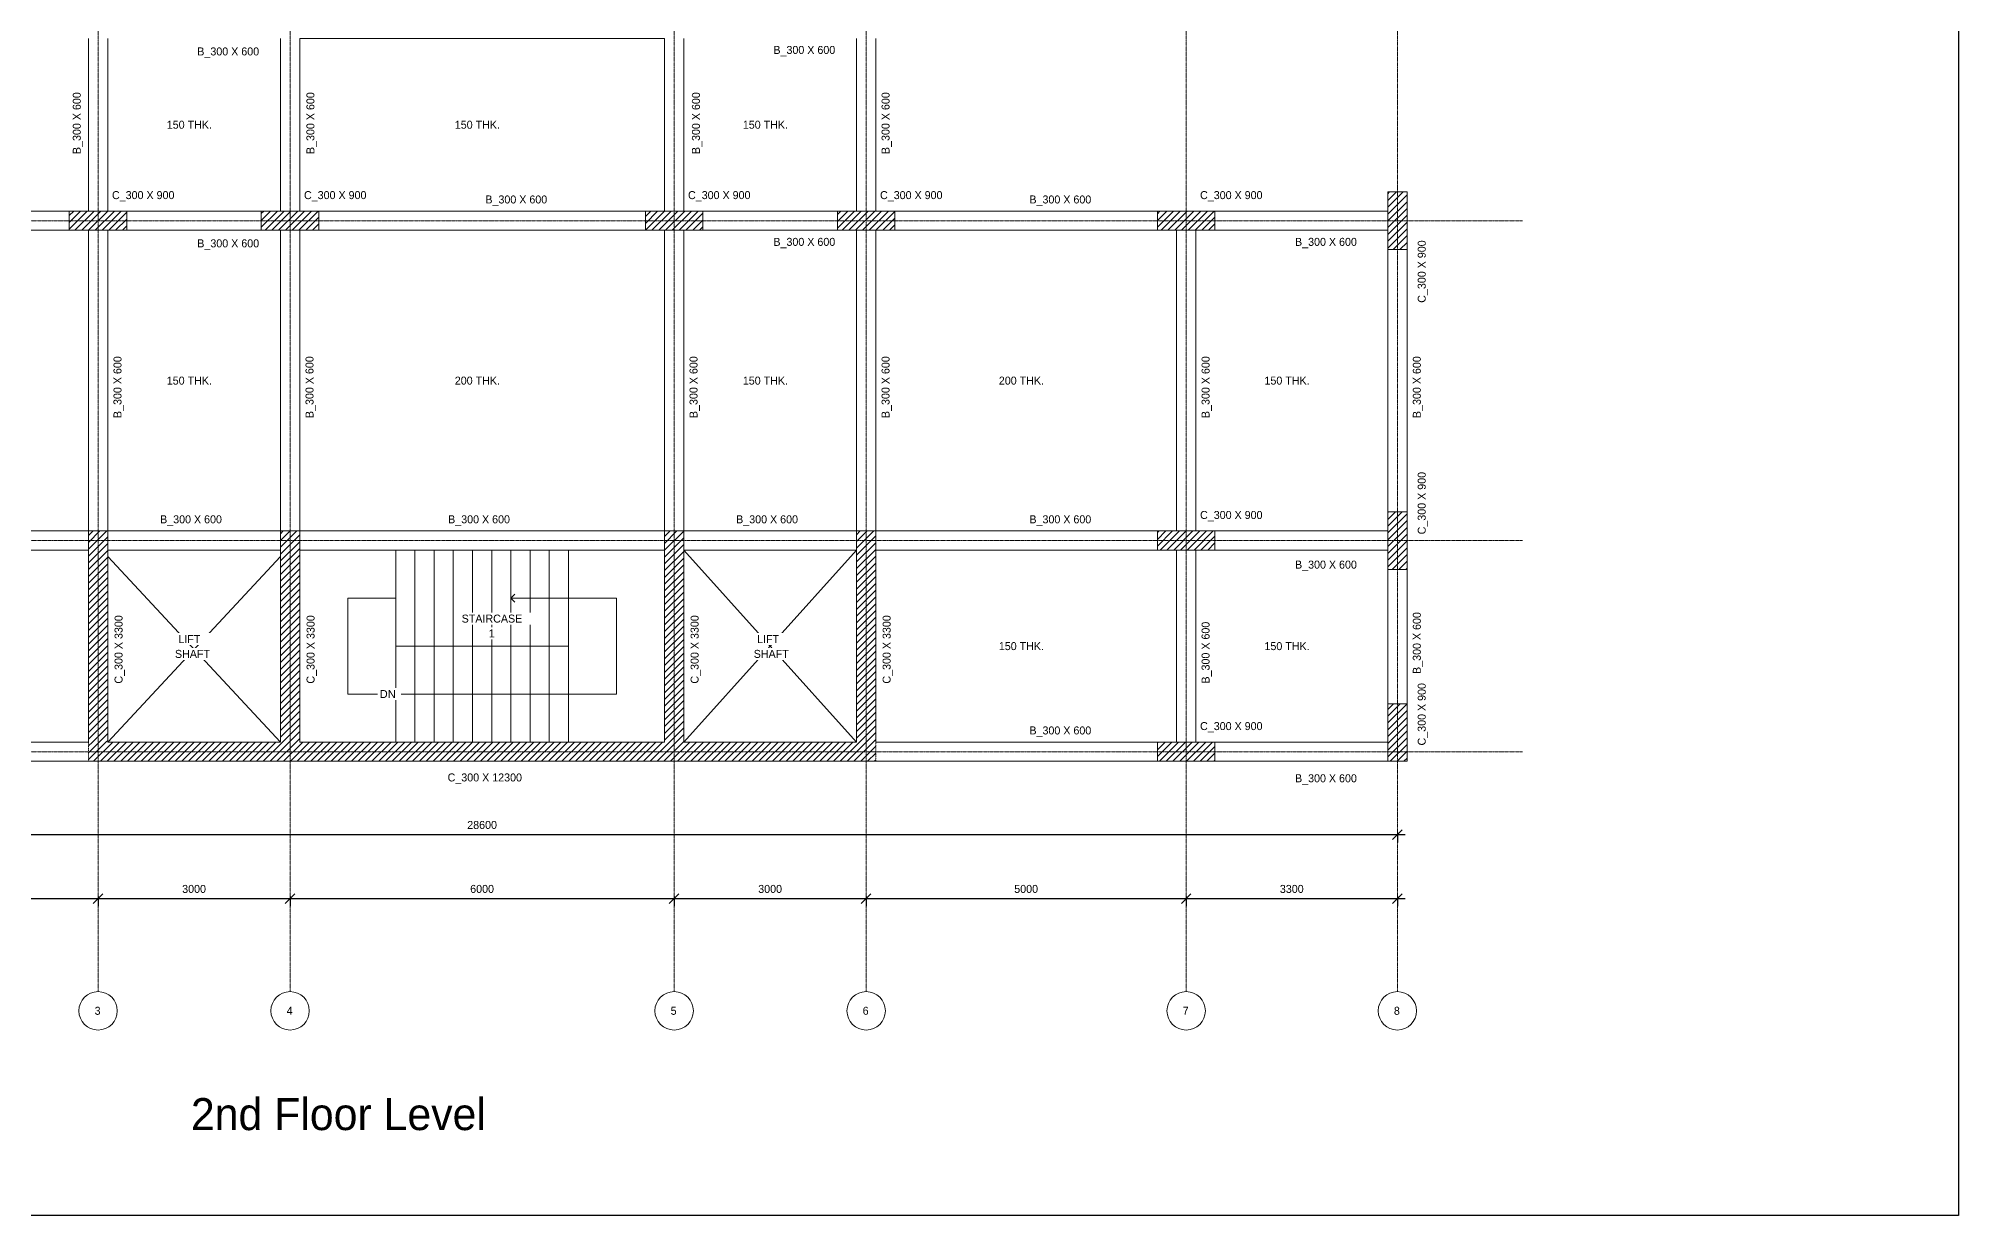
# Model space of a CAD drawing. Header units: millimetres. Extents: x -12446 to 395154, y -7552 to 35181.
# Drawn here: x 176676 to 206676, y -7552 to 10850 of the extents above; entities that cross this region are included whole.
import ezdxf

# ---------------------------------------------------------------- set-up
doc = ezdxf.new("R2010")
doc.units = ezdxf.units.MM
doc.header["$PDMODE"] = 35
for name, pattern in [('Dash', [6.35, 3.175, -3.175]), ('Grid Line', [22.225, 12.7, -3.175, 3.175, -3.175]), ('Overhead', [3.96875, 2.38125, -1.5875])]:
    doc.linetypes.add(name, pattern=pattern)
for name, color, linetype, lineweight in [('A-ANNO-DIMS', 211, 'Continuous', 9), ('A-CUTOUT', 12, 'Continuous', 18), ('A-FLOR', 192, 'Continuous', 18), ('A-FLOR-IDEN', 11, 'Continuous', 9), ('Boundary', 40, 'Continuous', 30), ('G-ANNO-TEXT', 231, 'Continuous', 9), ('S-BEAM', 12, 'Continuous', 18), ('S-BEAM-HDLN', 1, 'Dash', 18), ('S-BEAM-IDEN', 2, 'Continuous', 9), ('S-COLS', 52, 'Continuous', 18), ('S-COLS-IDEN', 171, 'Continuous', 9), ('S-GRID', 1, 'Continuous', 9), ('S-GRID-IDEN', 1, 'Continuous', 9), ('S-STRS', 31, 'Continuous', 18), ('S-STRS-ANNO', 31, 'Continuous', 18), ('S-STRS-IDEN', 31, 'Continuous', 18)]:
    doc.layers.add(name, color=color, linetype=linetype, lineweight=lineweight)
doc.styles.add('Arial', font='arial.ttf', dxfattribs={"height": 125})
doc.styles.add('JetBrains Mono', font='JetBrainsMono-VariableFont_wght.ttf', dxfattribs={"height": 125})
doc.dimstyles.new('Diagonal_-_2_5mm_JetBrains_Mono', dxfattribs={"dimscale": 304.8, "dimtxt": 176.918969, "dimasz": 0.492126, "dimexe": 0.393701, "dimexo": 0.246063, "dimgap": 0.287073, "dimtad": 1, "dimdec": 0, "dimzin": 0, "dimdsep": 46, "dimtxsty": 'JetBrains Mono', "dimblk1": 'OBLIQUE', "dimblk2": 'OBLIQUE', "dimsah": 1, "dimcen": 0.09, "dimdle": 0.393701, "dimazin": 0, "dimtfac": 1, "dimtdec": 4, "dimtix": 1, "dimtmove": 0, "dimatfit": 3, "dimfxl": 1, "dimtvp": 1, "dimtfill": 1, "dimtolj": 1, "dimtzin": 0, "dimarcsym": 2})
pattern_1 = [(45, (169608.38, 0), (-53.033, 53.033), [])]

# ---------------------------------------------------------------- blocks, each defined once
blk = doc.blocks.new('Grid - M_Grid Head - Circle-24584-01 1st Floor Lvl_')
at = {"layer": 'S-GRID-IDEN'}
blk.add_circle((0, 0), 6, dxfattribs=at)
blk = doc.blocks.new('_Oblique')
at = {"color": 0, "linetype": 'ByBlock', "lineweight": -2}
blk.add_line((-0.5, -0.5), (0.5, 0.5), dxfattribs=at)
blk = doc.blocks.new('*D55')
at = {"layer": 'A-ANNO-DIMS', "color": 0, "lineweight": -2, "transparency": 16777216}
for p, q in [((172488, -2597), (177728, -2597)), ((172608, -2566), (172608, -2717)), ((177608, -2566), (177608, -2717))]:
    blk.add_line(p, q, dxfattribs=at)
at = {"layer": 'Defpoints', "color": 0, "transparency": 16777216}
for p in [(172608, -2491), (177608, -2491), (177608, -2597)]:
    blk.add_point(p, dxfattribs=at)
at = {"layer": 'A-ANNO-DIMS', "color": 0, "lineweight": -2, "transparency": 16777216, "xscale": 150, "yscale": 150, "zscale": 150, "rotation": 180}
blk.add_blockref('_Oblique', (172608, -2597), dxfattribs=at)
at = {"layer": 'A-ANNO-DIMS', "color": 0, "lineweight": -2, "transparency": 16777216, "xscale": 150, "yscale": 150, "zscale": 150}
blk.add_blockref('_Oblique', (177608, -2597), dxfattribs=at)
at = {"layer": 'A-ANNO-DIMS', "color": 0, "transparency": 16777216, "insert": (175108, -2446), "char_height": 125, "width": 496.29, "attachment_point": 5, "style": 'JetBrains Mono', "bg_fill": 3, "box_fill_scale": 1.1, "bg_fill_color": 9, "bg_fill_true_color": 13158600, "bg_fill_transparency": 0}
blk.add_mtext('\\A1;5000', dxfattribs=at)
blk = doc.blocks.new('*D56')
at = {"layer": 'A-ANNO-DIMS', "color": 0, "lineweight": -2, "transparency": 16777216}
for p, q in [((177488, -2597), (180728, -2597)), ((177608, -2566), (177608, -2717)), ((180608, -2566), (180608, -2717))]:
    blk.add_line(p, q, dxfattribs=at)
at = {"layer": 'Defpoints', "color": 0, "transparency": 16777216}
for p in [(177608, -2491), (180608, -2491), (180608, -2597)]:
    blk.add_point(p, dxfattribs=at)
at = {"layer": 'A-ANNO-DIMS', "color": 0, "lineweight": -2, "transparency": 16777216, "xscale": 150, "yscale": 150, "zscale": 150, "rotation": 180}
blk.add_blockref('_Oblique', (177608, -2597), dxfattribs=at)
at = {"layer": 'A-ANNO-DIMS', "color": 0, "lineweight": -2, "transparency": 16777216, "xscale": 150, "yscale": 150, "zscale": 150}
blk.add_blockref('_Oblique', (180608, -2597), dxfattribs=at)
at = {"layer": 'A-ANNO-DIMS', "color": 0, "transparency": 16777216, "insert": (179108, -2446), "char_height": 125, "width": 496.29, "attachment_point": 5, "style": 'JetBrains Mono', "bg_fill": 3, "box_fill_scale": 1.1, "bg_fill_color": 9, "bg_fill_true_color": 13158600, "bg_fill_transparency": 0}
blk.add_mtext('\\A1;3000', dxfattribs=at)
blk = doc.blocks.new('*D57')
at = {"layer": 'A-ANNO-DIMS', "color": 0, "lineweight": -2, "transparency": 16777216}
for p, q in [((180488, -2597), (186728, -2597)), ((180608, -2566), (180608, -2717)), ((186608, -2566), (186608, -2717))]:
    blk.add_line(p, q, dxfattribs=at)
at = {"layer": 'Defpoints', "color": 0, "transparency": 16777216}
for p in [(180608, -2491), (186608, -2491), (186608, -2597)]:
    blk.add_point(p, dxfattribs=at)
at = {"layer": 'A-ANNO-DIMS', "color": 0, "lineweight": -2, "transparency": 16777216, "xscale": 150, "yscale": 150, "zscale": 150, "rotation": 180}
blk.add_blockref('_Oblique', (180608, -2597), dxfattribs=at)
at = {"layer": 'A-ANNO-DIMS', "color": 0, "lineweight": -2, "transparency": 16777216, "xscale": 150, "yscale": 150, "zscale": 150}
blk.add_blockref('_Oblique', (186608, -2597), dxfattribs=at)
at = {"layer": 'A-ANNO-DIMS', "color": 0, "transparency": 16777216, "insert": (183608, -2446), "char_height": 125, "width": 496.29, "attachment_point": 5, "style": 'JetBrains Mono', "bg_fill": 3, "box_fill_scale": 1.1, "bg_fill_color": 9, "bg_fill_true_color": 13158600, "bg_fill_transparency": 0}
blk.add_mtext('\\A1;6000', dxfattribs=at)
blk = doc.blocks.new('*D58')
at = {"layer": 'A-ANNO-DIMS', "color": 0, "lineweight": -2, "transparency": 16777216}
for p, q in [((186488, -2597), (189728, -2597)), ((186608, -2566), (186608, -2717)), ((189608, -2566), (189608, -2717))]:
    blk.add_line(p, q, dxfattribs=at)
at = {"layer": 'Defpoints', "color": 0, "transparency": 16777216}
for p in [(186608, -2491), (189608, -2491), (189608, -2597)]:
    blk.add_point(p, dxfattribs=at)
at = {"layer": 'A-ANNO-DIMS', "color": 0, "lineweight": -2, "transparency": 16777216, "xscale": 150, "yscale": 150, "zscale": 150, "rotation": 180}
blk.add_blockref('_Oblique', (186608, -2597), dxfattribs=at)
at = {"layer": 'A-ANNO-DIMS', "color": 0, "lineweight": -2, "transparency": 16777216, "xscale": 150, "yscale": 150, "zscale": 150}
blk.add_blockref('_Oblique', (189608, -2597), dxfattribs=at)
at = {"layer": 'A-ANNO-DIMS', "color": 0, "transparency": 16777216, "insert": (188108, -2446), "char_height": 125, "width": 496.29, "attachment_point": 5, "style": 'JetBrains Mono', "bg_fill": 3, "box_fill_scale": 1.1, "bg_fill_color": 9, "bg_fill_true_color": 13158600, "bg_fill_transparency": 0}
blk.add_mtext('\\A1;3000', dxfattribs=at)
blk = doc.blocks.new('*D59')
at = {"layer": 'A-ANNO-DIMS', "color": 0, "lineweight": -2, "transparency": 16777216}
for p, q in [((189488, -2597), (194728, -2597)), ((189608, -2566), (189608, -2717)), ((194608, -2566), (194608, -2717))]:
    blk.add_line(p, q, dxfattribs=at)
at = {"layer": 'Defpoints', "color": 0, "transparency": 16777216}
for p in [(189608, -2491), (194608, -2491), (194608, -2597)]:
    blk.add_point(p, dxfattribs=at)
at = {"layer": 'A-ANNO-DIMS', "color": 0, "lineweight": -2, "transparency": 16777216, "xscale": 150, "yscale": 150, "zscale": 150, "rotation": 180}
blk.add_blockref('_Oblique', (189608, -2597), dxfattribs=at)
at = {"layer": 'A-ANNO-DIMS', "color": 0, "lineweight": -2, "transparency": 16777216, "xscale": 150, "yscale": 150, "zscale": 150}
blk.add_blockref('_Oblique', (194608, -2597), dxfattribs=at)
at = {"layer": 'A-ANNO-DIMS', "color": 0, "transparency": 16777216, "insert": (192108, -2446), "char_height": 125, "width": 496.29, "attachment_point": 5, "style": 'JetBrains Mono', "bg_fill": 3, "box_fill_scale": 1.1, "bg_fill_color": 9, "bg_fill_true_color": 13158600, "bg_fill_transparency": 0}
blk.add_mtext('\\A1;5000', dxfattribs=at)
blk = doc.blocks.new('*D60')
at = {"layer": 'A-ANNO-DIMS', "color": 0, "lineweight": -2, "transparency": 16777216}
for p, q in [((194488, -2597), (198028, -2597)), ((194608, -2566), (194608, -2717)), ((197908, -2566), (197908, -2717))]:
    blk.add_line(p, q, dxfattribs=at)
at = {"layer": 'Defpoints', "color": 0, "transparency": 16777216}
for p in [(194608, -2491), (197908, -2491), (197908, -2597)]:
    blk.add_point(p, dxfattribs=at)
at = {"layer": 'A-ANNO-DIMS', "color": 0, "lineweight": -2, "transparency": 16777216, "xscale": 150, "yscale": 150, "zscale": 150, "rotation": 180}
blk.add_blockref('_Oblique', (194608, -2597), dxfattribs=at)
at = {"layer": 'A-ANNO-DIMS', "color": 0, "lineweight": -2, "transparency": 16777216, "xscale": 150, "yscale": 150, "zscale": 150}
blk.add_blockref('_Oblique', (197908, -2597), dxfattribs=at)
at = {"layer": 'A-ANNO-DIMS', "color": 0, "transparency": 16777216, "insert": (196258, -2446), "char_height": 125, "width": 496.29, "attachment_point": 5, "style": 'JetBrains Mono', "bg_fill": 3, "box_fill_scale": 1.1, "bg_fill_color": 9, "bg_fill_true_color": 13158600, "bg_fill_transparency": 0}
blk.add_mtext('\\A1;3300', dxfattribs=at)
blk = doc.blocks.new('*D70')
at = {"layer": 'A-ANNO-DIMS', "color": 0, "lineweight": -2, "transparency": 16777216}
for p, q in [((169188, -1597), (198028, -1597)), ((169308, -1566), (169308, -1717)), ((197908, -1566), (197908, -1717))]:
    blk.add_line(p, q, dxfattribs=at)
at = {"layer": 'Defpoints', "color": 0, "transparency": 16777216}
for p in [(169308, -1491), (197908, -1491), (197908, -1597)]:
    blk.add_point(p, dxfattribs=at)
at = {"layer": 'A-ANNO-DIMS', "color": 0, "lineweight": -2, "transparency": 16777216, "xscale": 150, "yscale": 150, "zscale": 150, "rotation": 180}
blk.add_blockref('_Oblique', (169308, -1597), dxfattribs=at)
at = {"layer": 'A-ANNO-DIMS', "color": 0, "lineweight": -2, "transparency": 16777216, "xscale": 150, "yscale": 150, "zscale": 150}
blk.add_blockref('_Oblique', (197908, -1597), dxfattribs=at)
at = {"layer": 'A-ANNO-DIMS', "color": 0, "transparency": 16777216, "insert": (183608, -1446), "char_height": 125, "width": 620.37, "attachment_point": 5, "style": 'JetBrains Mono', "bg_fill": 3, "box_fill_scale": 1.1, "bg_fill_color": 9, "bg_fill_true_color": 13158600, "bg_fill_transparency": 0}
blk.add_mtext('\\A1;28600', dxfattribs=at)

msp = doc.modelspace()

# ---------------------------------------------------------------- hatches: boundary and pattern name
at = {"layer": 'S-COLS'}
h = msp.add_hatch(dxfattribs=at)
h.set_pattern_fill('FP_1', color=8, style=0, pattern_type=2)
h.set_pattern_definition(pattern_1)
h.paths.add_polyline_path([(197758.4, 7550), (198058.4, 7550), (198058.4, 8450), (197758.4, 8450), (197758.4, 7850)])
h = msp.add_hatch(dxfattribs=at)
h.set_pattern_fill('FP_1', color=8, style=0, pattern_type=2)
h.set_pattern_definition(pattern_1)
h.paths.add_polyline_path([(178058.4, 7850), (178058.4, 8150), (177158.4, 8150), (177158.4, 7850), (177758.4, 7850)])
h = msp.add_hatch(dxfattribs=at)
h.set_pattern_fill('FP_1', color=8, style=0, pattern_type=2)
h.set_pattern_definition(pattern_1)
h.paths.add_polyline_path([(181058.4, 7850), (181058.4, 8150), (180158.4, 8150), (180158.4, 7850), (180758.4, 7850)])
h = msp.add_hatch(dxfattribs=at)
h.set_pattern_fill('FP_1', color=8, style=0, pattern_type=2)
h.set_pattern_definition(pattern_1)
h.paths.add_polyline_path([(186758.4, 7850), (187058.4, 7850), (187058.4, 8150), (186158.4, 8150), (186158.4, 7850), (186458.4, 7850)])
h = msp.add_hatch(dxfattribs=at)
h.set_pattern_fill('FP_1', color=8, style=0, pattern_type=2)
h.set_pattern_definition(pattern_1)
h.paths.add_polyline_path([(190058.4, 7850), (190058.4, 8150), (189158.4, 8150), (189158.4, 7850), (189758.4, 7850)])
h = msp.add_hatch(dxfattribs=at)
h.set_pattern_fill('FP_1', color=8, style=0, pattern_type=2)
h.set_pattern_definition(pattern_1)
h.paths.add_polyline_path([(195058.4, 7850), (195058.4, 8150), (194158.4, 8150), (194158.4, 7850), (194758.4, 7850)])
h = msp.add_hatch(dxfattribs=at)
h.set_pattern_fill('FP_1', color=8, style=0, pattern_type=2)
h.set_pattern_definition(pattern_1)
h.paths.add_polyline_path([(197758.4, 2550), (198058.4, 2550), (198058.4, 3450), (197758.4, 3450), (197758.4, 2850)])
h = msp.add_hatch(dxfattribs=at)
h.set_pattern_fill('FP_1', color=8, style=0, pattern_type=2)
h.set_pattern_definition(pattern_1)
h.paths.add_polyline_path([(177758.4, -150), (177758.4, 3150), (177458.4, 3150), (177458.4, -150)])
h = msp.add_hatch(dxfattribs=at)
h.set_pattern_fill('FP_1', color=8, style=0, pattern_type=2)
h.set_pattern_definition(pattern_1)
h.paths.add_polyline_path([(180458.4, -150), (180758.4, -150), (180758.4, 3150), (180458.4, 3150)])
h = msp.add_hatch(dxfattribs=at)
h.set_pattern_fill('FP_1', color=8, style=0, pattern_type=2)
h.set_pattern_definition(pattern_1)
h.paths.add_polyline_path([(186758.4, -150), (186758.4, 3150), (186458.4, 3150), (186458.4, -150)])
h = msp.add_hatch(dxfattribs=at)
h.set_pattern_fill('FP_1', color=8, style=0, pattern_type=2)
h.set_pattern_definition(pattern_1)
h.paths.add_polyline_path([(189758.4, -150), (189758.4, 3150), (189458.4, 3150), (189458.4, -150)])
h = msp.add_hatch(dxfattribs=at)
h.set_pattern_fill('FP_1', color=8, style=0, pattern_type=2)
h.set_pattern_definition(pattern_1)
h.paths.add_polyline_path([(195058.4, 2850), (195058.4, 3150), (194158.4, 3150), (194158.4, 2850), (194758.4, 2850)])
h = msp.add_hatch(dxfattribs=at)
h.set_pattern_fill('FP_1', color=8, style=0, pattern_type=2)
h.set_pattern_definition(pattern_1)
h.paths.add_polyline_path([(198058.4, -450), (198058.4, 450), (197758.4, 450), (197758.4, -450)])
h = msp.add_hatch(dxfattribs=at)
h.set_pattern_fill('FP_1', color=8, style=0, pattern_type=2)
h.set_pattern_definition(pattern_1)
h.paths.add_polyline_path([(189758.4, -450), (189758.4, -150), (177458.4, -150), (177458.4, -450), (182591.7, -450)])
h = msp.add_hatch(dxfattribs=at)
h.set_pattern_fill('FP_1', color=8, style=0, pattern_type=2)
h.set_pattern_definition(pattern_1)
h.paths.add_polyline_path([(195058.4, -450), (195058.4, -150), (194158.4, -150), (194158.4, -450)])

# ---------------------------------------------------------------- linework, layer by layer
at = {"layer": 'A-CUTOUT'}
for p, q in [((177758.4, 2752.1), (180458.4, -150)), ((177758.4, -150), (180458.4, 2752.1)), ((186758.4, 2850), (189458.4, -150)), ((186758.4, -150), (189458.4, 2850))]:
    msp.add_line(p, q, dxfattribs=at)
at = {"layer": 'A-FLOR'}
for p, q in [((177458.4, 8150), (177458.4, 10850)), ((177758.4, 10850), (177758.4, 8150)), ((180458.4, 8150), (180458.4, 10850)), ((186458.4, 10850), (180758.4, 10850)), ((180758.4, 10850), (180758.4, 8150)), ((186458.4, 8150), (186458.4, 10850)), ((186758.4, 10850), (186758.4, 8150)), ((189458.4, 8150), (189458.4, 10850)), ((189758.4, 10850), (189758.4, 8150)), ((172758.4, 8150), (177458.4, 8150)), ((177758.4, 8150), (180458.4, 8150)), ((180758.4, 8150), (186458.4, 8150)), ((186758.4, 8150), (189458.4, 8150)), ((189758.4, 8150), (194458.4, 8150)), ((194758.4, 8150), (197758.4, 8150)), ((177458.4, 7850), (172758.4, 7850)), ((177458.4, 3150), (177458.4, 7850)), ((180458.4, 7850), (177758.4, 7850)), ((177758.4, 7850), (177758.4, 3150)), ((180458.4, 3150), (180458.4, 7850)), ((186458.4, 7850), (180758.4, 7850)), ((180758.4, 7850), (180758.4, 3150)), ((186458.4, 3150), (186458.4, 7850)), ((189458.4, 7850), (186758.4, 7850)), ((186758.4, 7850), (186758.4, 3150)), ((189458.4, 3150), (189458.4, 7850)), ((194458.4, 7850), (189758.4, 7850)), ((189758.4, 7850), (189758.4, 3150)), ((194458.4, 3150), (194458.4, 7850)), ((197758.4, 7850), (194758.4, 7850)), ((194758.4, 7850), (194758.4, 3150)), ((197758.4, 3150), (197758.4, 7850)), ((172758.4, 3150), (177458.4, 3150)), ((177758.4, 3150), (180458.4, 3150)), ((180758.4, 3150), (186458.4, 3150)), ((186758.4, 3150), (189458.4, 3150)), ((189758.4, 3150), (194458.4, 3150)), ((194758.4, 3150), (197758.4, 3150)), ((177458.4, 2850), (172758.4, 2850)), ((177458.4, -150), (177458.4, 2850)), ((194458.4, 2850), (189758.4, 2850)), ((189758.4, 2850), (189758.4, -150)), ((194458.4, -150), (194458.4, 2850)), ((197758.4, 2850), (194758.4, 2850)), ((194758.4, 2850), (194758.4, -150)), ((197758.4, -150), (197758.4, 2850)), ((172758.4, -150), (177458.4, -150)), ((189758.4, -150), (194458.4, -150)), ((194758.4, -150), (197758.4, -150))]:
    msp.add_line(p, q, dxfattribs=at)
at = {"layer": 'Boundary'}
msp.add_lwpolyline([(158421.2, 35181.3), (206676.3, 35181.3), (206676.3, -7551.8), (158421.2, -7551.8)], close=True, dxfattribs=at)
at = {"layer": 'S-BEAM'}
for p, q in [((177458.4, 10850), (177458.4, 8150)), ((177758.4, 8150), (177758.4, 10850)), ((180458.4, 10850), (180458.4, 8150)), ((180758.4, 8150), (180758.4, 10850)), ((186458.4, 10850), (186458.4, 8150)), ((186758.4, 8150), (186758.4, 10850)), ((189458.4, 10850), (189458.4, 8150)), ((189758.4, 8150), (189758.4, 10850)), ((197758.4, 8450), (198058.4, 8450)), ((177158.4, 8150), (173058.4, 8150)), ((177158.4, 7850), (177158.4, 8150)), ((177458.4, 8150), (177758.4, 8150)), ((178058.4, 8150), (178058.4, 7850)), ((180158.4, 8150), (178058.4, 8150)), ((180158.4, 7850), (180158.4, 8150)), ((180458.4, 8150), (180758.4, 8150)), ((181058.4, 8150), (181058.4, 7850)), ((186158.4, 8150), (181058.4, 8150)), ((186158.4, 7850), (186158.4, 8150)), ((186458.4, 8150), (186758.4, 8150)), ((187058.4, 8150), (187058.4, 7850)), ((189158.4, 8150), (187058.4, 8150)), ((189158.4, 7850), (189158.4, 8150)), ((189458.4, 8150), (189758.4, 8150)), ((190058.4, 8150), (190058.4, 7850)), ((194158.4, 8150), (190058.4, 8150)), ((194158.4, 7850), (194158.4, 8150)), ((194458.4, 8150), (194758.4, 8150)), ((195058.4, 8150), (195058.4, 7850)), ((197758.4, 8150), (195058.4, 8150)), ((197758.4, 7850), (197758.4, 8150)), ((173058.4, 7850), (177158.4, 7850)), ((177758.4, 7850), (177458.4, 7850)), ((177458.4, 7850), (177458.4, 3150)), ((177758.4, 3150), (177758.4, 7850)), ((178058.4, 7850), (180158.4, 7850)), ((180758.4, 7850), (180458.4, 7850)), ((180458.4, 7850), (180458.4, 3150)), ((180758.4, 3150), (180758.4, 7850)), ((181058.4, 7850), (186158.4, 7850)), ((186758.4, 7850), (186458.4, 7850)), ((186458.4, 7850), (186458.4, 3150)), ((186758.4, 3150), (186758.4, 7850)), ((187058.4, 7850), (189158.4, 7850)), ((189758.4, 7850), (189458.4, 7850)), ((189458.4, 7850), (189458.4, 3150)), ((189758.4, 3150), (189758.4, 7850)), ((190058.4, 7850), (194158.4, 7850)), ((194758.4, 7850), (194458.4, 7850)), ((194458.4, 7850), (194458.4, 3150)), ((194758.4, 3150), (194758.4, 7850)), ((195058.4, 7850), (197758.4, 7850)), ((198058.4, 7550), (197758.4, 7550)), ((197758.4, 7550), (197758.4, 3450)), ((198058.4, 3450), (198058.4, 7550)), ((197758.4, 3450), (198058.4, 3450)), ((177458.4, 3150), (173058.4, 3150)), ((177458.4, 3150), (177758.4, 3150)), ((177458.4, 2850), (177458.4, 3150)), ((177758.4, 3150), (177758.4, 2850)), ((180458.4, 3150), (177758.4, 3150)), ((180458.4, 3150), (180758.4, 3150)), ((180458.4, 2850), (180458.4, 3150)), ((180758.4, 3150), (180758.4, 2850)), ((186458.4, 3150), (180758.4, 3150)), ((186458.4, 3150), (186758.4, 3150)), ((186458.4, 2850), (186458.4, 3150)), ((186758.4, 3150), (186758.4, 2850)), ((189458.4, 3150), (186758.4, 3150)), ((189458.4, 3150), (189758.4, 3150)), ((189458.4, 2850), (189458.4, 3150)), ((189758.4, 3150), (189758.4, 2850)), ((194158.4, 3150), (189758.4, 3150)), ((194158.4, 2850), (194158.4, 3150)), ((194458.4, 3150), (194758.4, 3150)), ((195058.4, 3150), (195058.4, 2850)), ((197758.4, 3150), (195058.4, 3150)), ((197758.4, 2850), (197758.4, 3150)), ((173058.4, 2850), (177458.4, 2850)), ((177758.4, 2850), (180458.4, 2850)), ((180758.4, 2850), (186458.4, 2850)), ((186758.4, 2850), (189458.4, 2850)), ((189758.4, 2850), (194158.4, 2850)), ((194758.4, 2850), (194458.4, 2850)), ((194458.4, 2850), (194458.4, -150)), ((194758.4, -150), (194758.4, 2850)), ((195058.4, 2850), (197758.4, 2850)), ((198058.4, 2550), (197758.4, 2550)), ((197758.4, 2550), (197758.4, 450)), ((198058.4, 450), (198058.4, 2550)), ((197758.4, 450), (198058.4, 450)), ((177458.4, -150), (173058.4, -150)), ((194158.4, -150), (189758.4, -150)), ((194158.4, -450), (194158.4, -150)), ((194458.4, -150), (194758.4, -150)), ((195058.4, -150), (195058.4, -450)), ((197758.4, -150), (195058.4, -150)), ((197758.4, -450), (197758.4, -150)), ((173058.4, -450), (177458.4, -450)), ((189758.4, -450), (194158.4, -450)), ((195058.4, -450), (197758.4, -450))]:
    msp.add_line(p, q, dxfattribs=at)
at = {"layer": 'S-BEAM-HDLN'}
for p, q in [((177458.4, -150), (177458.4, -450)), ((189758.4, -450), (189758.4, -150))]:
    msp.add_line(p, q, dxfattribs=at)
at = {"layer": 'S-COLS'}
for p, q in [((197758.4, 8450), (198058.4, 8450)), ((197758.4, 8150), (197758.4, 8450)), ((198058.4, 8450), (198058.4, 7550)), ((177158.4, 8150), (177458.4, 8150)), ((177158.4, 7850), (177158.4, 8150)), ((177458.4, 8150), (177758.4, 8150)), ((177758.4, 8150), (178058.4, 8150)), ((178058.4, 8150), (178058.4, 7850)), ((180158.4, 8150), (180458.4, 8150)), ((180158.4, 7850), (180158.4, 8150)), ((180458.4, 8150), (180758.4, 8150)), ((180758.4, 8150), (181058.4, 8150)), ((181058.4, 8150), (181058.4, 7850)), ((186158.4, 8150), (186458.4, 8150)), ((186158.4, 7850), (186158.4, 8150)), ((186458.4, 8150), (186758.4, 8150)), ((186758.4, 8150), (187058.4, 8150)), ((187058.4, 8150), (187058.4, 7850)), ((189158.4, 8150), (189458.4, 8150)), ((189158.4, 7850), (189158.4, 8150)), ((189458.4, 8150), (189758.4, 8150)), ((189758.4, 8150), (190058.4, 8150)), ((190058.4, 8150), (190058.4, 7850)), ((194158.4, 8150), (194458.4, 8150)), ((194158.4, 7850), (194158.4, 8150)), ((194458.4, 8150), (194758.4, 8150)), ((194758.4, 8150), (195058.4, 8150)), ((195058.4, 8150), (195058.4, 7850)), ((197758.4, 7850), (197758.4, 8150)), ((177458.4, 7850), (177158.4, 7850)), ((177758.4, 7850), (177458.4, 7850)), ((178058.4, 7850), (177758.4, 7850)), ((180458.4, 7850), (180158.4, 7850)), ((180758.4, 7850), (180458.4, 7850)), ((181058.4, 7850), (180758.4, 7850)), ((186458.4, 7850), (186158.4, 7850)), ((186758.4, 7850), (186458.4, 7850)), ((187058.4, 7850), (186758.4, 7850)), ((189458.4, 7850), (189158.4, 7850)), ((189758.4, 7850), (189458.4, 7850)), ((190058.4, 7850), (189758.4, 7850)), ((194458.4, 7850), (194158.4, 7850)), ((194758.4, 7850), (194458.4, 7850)), ((195058.4, 7850), (194758.4, 7850)), ((197758.4, 7550), (197758.4, 7850)), ((198058.4, 7550), (197758.4, 7550)), ((197758.4, 3450), (198058.4, 3450)), ((197758.4, 3150), (197758.4, 3450)), ((198058.4, 3450), (198058.4, 2550)), ((177458.4, 3150), (177758.4, 3150)), ((177458.4, 2850), (177458.4, 3150)), ((177758.4, 3150), (177758.4, -150)), ((180458.4, 3150), (180758.4, 3150)), ((180458.4, -150), (180458.4, 3150)), ((180758.4, 3150), (180758.4, -150)), ((186458.4, 3150), (186758.4, 3150)), ((186458.4, -150), (186458.4, 3150)), ((186758.4, 3150), (186758.4, -150)), ((189458.4, 3150), (189758.4, 3150)), ((189458.4, -150), (189458.4, 3150)), ((189758.4, 3150), (189758.4, 2850)), ((194158.4, 3150), (194458.4, 3150)), ((194158.4, 2850), (194158.4, 3150)), ((194458.4, 3150), (194758.4, 3150)), ((194758.4, 3150), (195058.4, 3150)), ((195058.4, 3150), (195058.4, 2850)), ((197758.4, 2850), (197758.4, 3150)), ((177458.4, -150), (177458.4, 2850)), ((189758.4, 2850), (189758.4, -150)), ((194458.4, 2850), (194158.4, 2850)), ((194758.4, 2850), (194458.4, 2850)), ((195058.4, 2850), (194758.4, 2850)), ((197758.4, 2550), (197758.4, 2850)), ((198058.4, 2550), (197758.4, 2550)), ((197758.4, 450), (198058.4, 450)), ((197758.4, -150), (197758.4, 450)), ((198058.4, 450), (198058.4, -450)), ((177758.4, -150), (180458.4, -150)), ((180758.4, -150), (186458.4, -150)), ((186758.4, -150), (189458.4, -150)), ((194158.4, -150), (194458.4, -150)), ((194158.4, -450), (194158.4, -150)), ((194458.4, -150), (194758.4, -150)), ((194758.4, -150), (195058.4, -150)), ((195058.4, -150), (195058.4, -450)), ((197758.4, -450), (197758.4, -150)), ((189758.4, -450), (177458.4, -450)), ((195058.4, -450), (194158.4, -450)), ((198058.4, -450), (197758.4, -450))]:
    msp.add_line(p, q, dxfattribs=at)
at = {"layer": 'S-GRID', "linetype": 'Grid Line'}
for p, q in [((177608.4, 30181.3), (177608.4, -4050.9)), ((180608.4, 30181.3), (180608.4, -4050.9)), ((186608.4, 30181.3), (186608.4, -4050.9)), ((189608.4, 30181.3), (189608.4, -4050.9)), ((194608.4, 30181.3), (194608.4, -4050.9)), ((197908.4, 30181.3), (197908.4, -4050.9)), ((199860.8, 8000), (165922.5, 8000)), ((199860.8, 3000), (165922.5, 3000)), ((199860.8, -300), (165922.5, -300))]:
    msp.add_line(p, q, dxfattribs=at)
at = {"layer": 'S-STRS'}
for p, q in [((182258.4, 2850), (180758.4, 2850)), ((180758.4, 2850), (180758.4, -150)), ((182258.4, 1350), (182258.4, 2850)), ((182558.4, 2850), (182558.4, 1350)), ((182858.4, 2850), (182858.4, 1350)), ((183158.4, 2850), (183158.4, 1350)), ((183458.4, 2850), (183458.4, 1350)), ((183758.4, 2850), (183758.4, 1350)), ((184058.4, 2850), (184058.4, 1350)), ((184358.4, 2850), (184358.4, 1350)), ((184658.4, 2850), (184658.4, 1350)), ((184958.4, 2850), (184958.4, 1350)), ((182258.4, -150), (182258.4, 1350)), ((182558.4, 1350), (182258.4, 1350)), ((182858.4, 1350), (182558.4, 1350)), ((182558.4, -150), (182558.4, 1350)), ((183158.4, 1350), (182858.4, 1350)), ((182858.4, -150), (182858.4, 1350)), ((183458.4, 1350), (183158.4, 1350)), ((183158.4, -150), (183158.4, 1350)), ((183758.4, 1350), (183458.4, 1350)), ((183458.4, -150), (183458.4, 1350)), ((184058.4, 1350), (183758.4, 1350)), ((183758.4, -150), (183758.4, 1350)), ((184358.4, 1350), (184058.4, 1350)), ((184058.4, -150), (184058.4, 1350)), ((184658.4, 1350), (184358.4, 1350)), ((184358.4, -150), (184358.4, 1350)), ((184958.4, 1350), (184658.4, 1350)), ((184658.4, -150), (184658.4, 1350)), ((184958.4, -150), (184958.4, 1350)), ((180758.4, -150), (182258.4, -150))]:
    msp.add_line(p, q, dxfattribs=at)
at = {"layer": 'S-STRS', "linetype": 'Overhead'}
for p, q in [((182558.4, 2850), (182558.4, 1350)), ((182858.4, 2850), (182858.4, 1350)), ((183158.4, 2850), (183158.4, 1350)), ((183458.4, 2850), (183458.4, 1350)), ((183758.4, 2850), (183758.4, 1350)), ((184058.4, 2850), (184058.4, 1350)), ((184358.4, 2850), (184358.4, 1350)), ((184658.4, 2850), (184658.4, 1350)), ((184958.4, 2850), (184958.4, 1350)), ((182258.4, -150), (182258.4, 1350)), ((182558.4, -150), (182558.4, 1350)), ((182858.4, -150), (182858.4, 1350)), ((183158.4, -150), (183158.4, 1350)), ((183458.4, -150), (183458.4, 1350)), ((183758.4, -150), (183758.4, 1350)), ((184058.4, -150), (184058.4, 1350)), ((184358.4, -150), (184358.4, 1350)), ((184658.4, -150), (184658.4, 1350)), ((184958.4, -150), (184958.4, 1350))]:
    msp.add_line(p, q, dxfattribs=at)
at = {"layer": 'S-STRS-ANNO'}
for p, q in [((184058.4, 2100), (184120.9, 2162.5)), ((181508.4, 2100), (182258.4, 2100)), ((181508.4, 600), (181508.4, 2100)), ((184058.4, 2100), (184358.4, 2100)), ((184058.4, 2100), (184120.9, 2037.5)), ((184358.4, 2100), (184658.4, 2100)), ((184658.4, 2100), (184958.4, 2100)), ((184958.4, 2100), (185708.4, 2100)), ((185708.4, 2100), (185708.4, 600)), ((182258.4, 600), (181508.4, 600)), ((182558.4, 600), (182258.4, 600)), ((182858.4, 600), (182558.4, 600)), ((183158.4, 600), (182858.4, 600)), ((183458.4, 600), (183158.4, 600)), ((183758.4, 600), (183458.4, 600)), ((184058.4, 600), (183758.4, 600)), ((184358.4, 600), (184058.4, 600)), ((184658.4, 600), (184358.4, 600)), ((184958.4, 600), (184658.4, 600)), ((185708.4, 600), (184958.4, 600))]:
    msp.add_line(p, q, dxfattribs=at)

# ---------------------------------------------------------------- block references
at = {"layer": 'S-GRID-IDEN', "xscale": 49.99999999999998, "yscale": 49.99999999999998, "zscale": 49.99999999999998, "rotation": 180}
for p in [(177608.4, -4350.9), (180608.4, -4350.9), (186608.4, -4350.9), (189608.4, -4350.9), (194608.4, -4350.9), (197908.4, -4350.9)]:
    msp.add_blockref('Grid - M_Grid Head - Circle-24584-01 1st Floor Lvl_', p, dxfattribs=at)

# ---------------------------------------------------------------- texts
at = {"layer": 'A-FLOR-IDEN', "char_height": 125, "width": 1026.16, "attachment_point": 1, "style": 'JetBrains Mono'}
for s, insert in [('150 THK.', (178681.4, 9563)), ('150 THK.', (183181.4, 9563)), ('150 THK.', (187681.4, 9563)), ('150 THK.', (178681.4, 5563)), ('200 THK.', (183181.4, 5563)), ('150 THK.', (187681.4, 5563)), ('200 THK.', (191681.4, 5563)), ('150 THK.', (195831.4, 5563)), ('150 THK.', (191681.4, 1413)), ('150 THK.', (195831.4, 1413))]:
    msp.add_mtext(s, dxfattribs=dict(at, insert=insert))
at = {"layer": 'G-ANNO-TEXT', "insert": (179058.6, -5715.1), "char_height": 500, "attachment_point": 1, "style": 'JetBrains Mono'}
msp.add_mtext_dynamic_manual_height_columns('2nd Floor Level', width=14961.141, gutter_width=1, heights=[3031.7], dxfattribs=at)
at = {"layer": 'S-BEAM-IDEN', "char_height": 125, "width": 1410.97, "attachment_point": 1, "style": 'JetBrains Mono'}
for insert in [(179158.1, 10708.5), (188158.8, 10731.9), (183658.8, 8394.8), (192158.8, 8394.8), (179158.1, 7708.5), (188158.8, 7731.9), (196308.8, 7731.9), (178576.8, 3394.8), (183076.8, 3394.8), (187576.8, 3394.8), (192158.8, 3394.8), (196308.8, 2686.6), (192158.8, 94.8), (196308.8, -653.3)]:
    msp.add_mtext('B_300 X 600', dxfattribs=dict(at, insert=insert))
at = {"layer": 'S-BEAM-IDEN', "char_height": 125, "width": 1410.97, "attachment_point": 1, "rotation": 90, "style": 'JetBrains Mono'}
for insert in [(177212.6, 9041.9), (180862.8, 9041.9), (186886.3, 9041.9), (189849.1, 9041.9), (177849, 4915.1), (180849, 4915.1), (186849, 4915.1), (189849, 4915.1), (194849, 4915.1), (198149, 4915.1), (198149, 915.1), (194849, 765.1)]:
    msp.add_mtext('B_300 X 600', dxfattribs=dict(at, insert=insert))
at = {"layer": 'S-COLS-IDEN', "char_height": 125, "attachment_point": 1, "style": 'JetBrains Mono'}
for s, insert, width in [('C_300 X 900', (177825.4, 8462.7), 1410.97), ('C_300 X 900', (180825.4, 8462.7), 1410.97), ('C_300 X 900', (186825.4, 8462.7), 1410.97), ('C_300 X 900', (189825.4, 8462.7), 1410.97), ('C_300 X 900', (194825.4, 8462.7), 1410.97), ('C_300 X 900', (194825.4, 3462.7), 1410.97), ('C_300 X 900', (194825.4, 162.7), 1410.97), ('C_300 X 12300', (183069.3, -640), 1667.51)]:
    msp.add_mtext(s, dxfattribs=dict(at, insert=insert, width=width))
at = {"layer": 'S-COLS-IDEN', "char_height": 125, "attachment_point": 1, "rotation": 90, "style": 'JetBrains Mono'}
for s, insert, width in [('C_300 X 900', (198225.7, 6717), 1410.97), ('C_300 X 900', (198225.7, 3097), 1410.97), ('C_300 X 3300', (177865.7, 764), 1539.24), ('C_300 X 3300', (180865.7, 764), 1539.24), ('C_300 X 3300', (186865.7, 764), 1539.24), ('C_300 X 3300', (189865.7, 764), 1539.24), ('C_300 X 900', (198225.7, -203), 1410.97)]:
    msp.add_mtext(s, dxfattribs=dict(at, insert=insert, width=width))

# ---------------------------------------------------------------- next in the draw order: texts
at = {"layer": 'G-ANNO-TEXT', "color": 7, "char_height": 125, "attachment_point": 1, "style": 'JetBrains Mono', "bg_fill": 3, "box_fill_scale": 1.25, "bg_fill_color": 9, "bg_fill_true_color": 13158600, "bg_fill_transparency": 0}
for s, insert, width in [('STAIRCASE ', (183288.5, 1842.9), 1182.489), ('LIFT ', (178862, 1522.9), 641.35), ('LIFT ', (187904.2, 1522.9), 641.35)]:
    msp.add_mtext(s, dxfattribs=dict(at, insert=insert, width=width))
at = {"layer": 'S-GRID-IDEN', "char_height": 125, "width": 128.27, "attachment_point": 1, "style": 'JetBrains Mono', "bg_fill": 3, "box_fill_scale": 1.25, "bg_fill_color": 9, "bg_fill_true_color": 13158600, "bg_fill_transparency": 0}
for s, insert in [('3', (177553.9, -4287.5)), ('4', (180553.9, -4287.5)), ('5', (186553.9, -4287.5)), ('6', (189553.9, -4287.5)), ('7', (194553.9, -4287.5)), ('8', (197853.9, -4287.5))]:
    msp.add_mtext(s, dxfattribs=dict(at, insert=insert))
at = {"layer": 'S-STRS-IDEN', "insert": (182007.2, 664.2), "char_height": 125, "width": 301.369, "attachment_point": 1, "line_spacing_factor": 0.941778, "style": 'Arial', "bg_fill": 3, "box_fill_scale": 1.25, "bg_fill_color": 9, "bg_fill_true_color": 13158600, "bg_fill_transparency": 0}
msp.add_mtext('DN', dxfattribs=at)

# ---------------------------------------------------------------- next in the draw order: dimensions: what is measured, and where the dimension line sits
at = {"layer": 'A-ANNO-DIMS'}
for base, p1, p2, override, picture, middle in [((197908.4, -1597.3), (169308.4, -1491.2), (197908.4, -1491.2), {"dimpost": '<>', "dimfxl": 28600}, '*D70', (183608.4, -1445.5)), ((177608.4, -2597.3), (172608.4, -2491.2), (177608.4, -2491.2), {"dimpost": '<>', "dimfxl": 5000}, '*D55', (175108.4, -2445.6))]:
    dim = msp.add_linear_dim(base=base, p1=p1, p2=p2, dimstyle='Diagonal_-_2_5mm_JetBrains_Mono', override=override, dxfattribs=at)
    dim.commit()
    dim.dimension.update_dxf_attribs({"geometry": picture, "text_midpoint": middle})

# ---------------------------------------------------------------- next in the draw order: texts
at = {"layer": 'G-ANNO-TEXT', "color": 7, "char_height": 125, "attachment_point": 1, "style": 'JetBrains Mono', "bg_fill": 3, "box_fill_scale": 1.25, "bg_fill_color": 9, "bg_fill_true_color": 13158600, "bg_fill_transparency": 0}
for s, insert, width in [('1', (183711.8, 1611.3), 128.27), ('SHAFT', (178809.1, 1291.3), 641.35), ('SHAFT', (187851.2, 1291.3), 641.35)]:
    msp.add_mtext(s, dxfattribs=dict(at, insert=insert, width=width))

# ---------------------------------------------------------------- next in the draw order: dimensions: what is measured, and where the dimension line sits
at = {"layer": 'A-ANNO-DIMS'}
dim = msp.add_linear_dim(base=(180608.4, -2597.3), p1=(177608.4, -2491.2), p2=(180608.4, -2491.2), dimstyle='Diagonal_-_2_5mm_JetBrains_Mono', override={"dimpost": '<>', "dimfxl": 3000}, dxfattribs=at)
dim.commit()
dim.dimension.update_dxf_attribs({"geometry": '*D56', "text_midpoint": (179108.4, -2445.6)})

# ---------------------------------------------------------------- next in the draw order: dimensions: what is measured, and where the dimension line sits
dim = msp.add_linear_dim(base=(186608.4, -2597.3), p1=(180608.4, -2491.2), p2=(186608.4, -2491.2), dimstyle='Diagonal_-_2_5mm_JetBrains_Mono', override={"dimpost": '<>', "dimfxl": 6000}, dxfattribs=at)
dim.commit()
dim.dimension.update_dxf_attribs({"geometry": '*D57', "text_midpoint": (183608.4, -2445.6)})

# ---------------------------------------------------------------- next in the draw order: dimensions: what is measured, and where the dimension line sits
dim = msp.add_linear_dim(base=(189608.4, -2597.3), p1=(186608.4, -2491.2), p2=(189608.4, -2491.2), dimstyle='Diagonal_-_2_5mm_JetBrains_Mono', override={"dimpost": '<>', "dimfxl": 3000}, dxfattribs=at)
dim.commit()
dim.dimension.update_dxf_attribs({"geometry": '*D58', "text_midpoint": (188108.4, -2445.6)})

# ---------------------------------------------------------------- next in the draw order: dimensions: what is measured, and where the dimension line sits
dim = msp.add_linear_dim(base=(194608.4, -2597.3), p1=(189608.4, -2491.2), p2=(194608.4, -2491.2), dimstyle='Diagonal_-_2_5mm_JetBrains_Mono', override={"dimpost": '<>', "dimfxl": 5000}, dxfattribs=at)
dim.commit()
dim.dimension.update_dxf_attribs({"geometry": '*D59', "text_midpoint": (192108.4, -2445.6)})

# ---------------------------------------------------------------- next in the draw order: dimensions: what is measured, and where the dimension line sits
dim = msp.add_linear_dim(base=(197908.4, -2597.3), p1=(194608.4, -2491.2), p2=(197908.4, -2491.2), dimstyle='Diagonal_-_2_5mm_JetBrains_Mono', override={"dimpost": '<>', "dimfxl": 3300}, dxfattribs=at)
dim.commit()
dim.dimension.update_dxf_attribs({"geometry": '*D60', "text_midpoint": (196258.4, -2445.6)})

doc.saveas('drawing.dxf')
